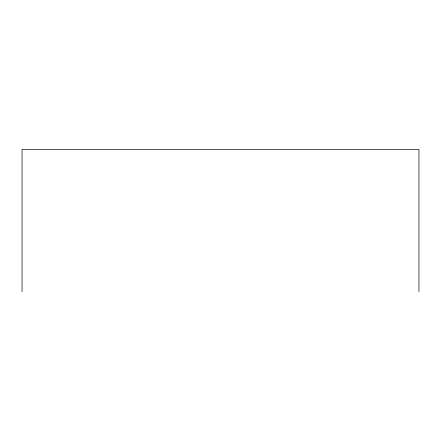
<?xml version="1.0" encoding="UTF-8"?>
<svg xmlns="http://www.w3.org/2000/svg" width="441" height="441" viewBox="0 0 441 441"><rect width="100%" height="100%" fill="white"/><g stroke="black" fill="none" stroke-linecap="round" stroke-linejoin="round"><path stroke-width="0.66" d="M418.95 291.617L418.95 149.383L22.05 149.383L22.05 291.617"/></g></svg>
